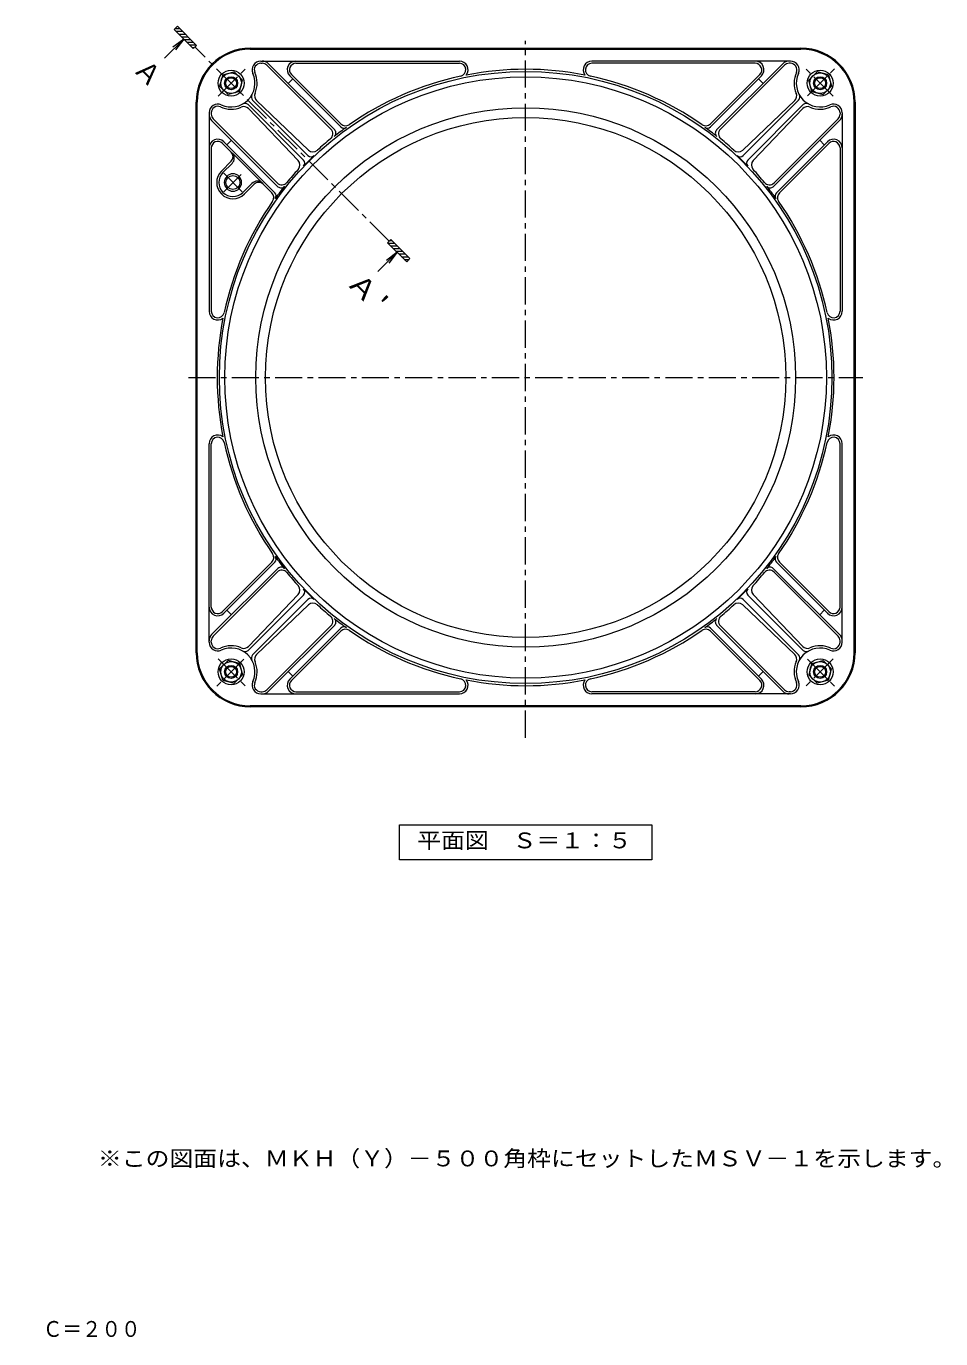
# Model space of a CAD drawing. Units: millimetres, scale not verified. Extents: x -785 to 902, y -681 to 593.
# Drawn here: x 58 to 902, y -681 to 530 of the extents above; entities that cross this region are included whole.
import ezdxf
from ezdxf.enums import TextEntityAlignment as Align

# ---------------------------------------------------------------- set-up
doc = ezdxf.new("R2010")
doc.units = ezdxf.units.MM
doc.header["$LTSCALE"] = 5
doc.linetypes.add('CHAIN1', pattern=[8, 5, -1, 1, -1])
for name, color, linetype, lineweight in [('1-4', 7, 'Continuous', 9), ('2-0', 4, 'Continuous', 9), ('2-1', 2, 'Continuous', 9), ('2-3', 4, 'Continuous', 9), ('2-4', 7, 'Continuous', 9)]:
    doc.layers.add(name, color=color, linetype=linetype, lineweight=lineweight)
doc.layers.add('1-5', color=6, linetype='Continuous')
doc.styles.add('ＭＳ ゴシック', font='')
doc.styles.get('ＭＳ ゴシック').set_extended_font_data('MS Gothic')

msp = doc.modelspace()

# ---------------------------------------------------------------- linework, layer by layer
at = {"layer": '2-0'}
for p, q in [((239.498, 485.569), (236.659, 474.973)), ((798.339, 485.569), (801.179, 474.973)), ((236.659, 474.973), (244.388, 467.244)), ((254.984, 470.083), (257.823, 480.679)), ((782.854, 470.083), (780.015, 480.679)), ((801.179, 474.973), (793.45, 467.244)), ((254.984, 470.083), (244.388, 467.244)), ((782.854, 470.083), (793.45, 467.244)), ((236.659, -62.676), (244.388, -54.947)), ((254.984, -57.786), (244.388, -54.947)), ((254.984, -57.786), (257.823, -68.382)), ((782.854, -57.786), (780.015, -68.382)), ((782.854, -57.786), (793.45, -54.947)), ((801.179, -62.676), (793.45, -54.947)), ((239.498, -73.272), (236.659, -62.676)), ((798.339, -73.272), (801.179, -62.676))]:
    msp.add_line(p, q, dxfattribs=at)
for points in [[(239.498, 485.569), (250.094, 488.408), (257.823, 480.679)], [(798.339, 485.569), (787.744, 488.408), (780.015, 480.679)], [(239.498, -73.272), (250.094, -76.111), (257.823, -68.382)], [(798.339, -73.272), (787.744, -76.111), (780.015, -68.382)]]:
    msp.add_lwpolyline(points, dxfattribs=at)
for centre, radius in [((247.255, 477.812), 9.5), ((790.583, 477.812), 9.5), ((247.241, 477.826), 6), ((247.241, 477.826), 5.053), ((790.597, 477.826), 6), ((790.597, 477.826), 5.053), ((247.255, -65.515), 9.5), ((247.241, -65.529), 6), ((247.241, -65.529), 5.053), ((790.583, -65.515), 9.5), ((790.597, -65.529), 6), ((790.597, -65.529), 5.053)]:
    msp.add_circle(centre, radius, dxfattribs=at)
at = {"layer": '2-1', "linetype": 'CHAIN1'}
for p, q in [((393.007, 332.061), (213.851, 511.216)), ((518.919, -126.314), (518.919, 516.984)), ((235.306, 465.891), (260.581, 491.166)), ((802.532, 465.891), (777.257, 491.166)), ((779.001, 466.231), (804.727, 491.957)), ((240.434, 394.634), (257.404, 377.663)), ((256.43, 393.66), (240.434, 377.663)), ((207.852, 206.149), (829.986, 206.149)), ((258.837, -53.933), (233.111, -79.66)), ((235.306, -53.594), (260.581, -78.868)), ((802.532, -53.594), (777.257, -78.868)), ((779.001, -53.933), (804.727, -79.66))]:
    msp.add_line(p, q, dxfattribs=at)
at = {"layer": '2-1'}
for p, q in [((264.919, 510.149), (772.919, 510.149)), ((264.919, 509.149), (772.919, 509.149)), ((274.594, 498.149), (457.81, 498.149)), ((763.244, 498.149), (580.028, 498.149)), ((274.594, 496.149), (275.931, 496.149)), ((280.174, 494.391), (339.279, 435.286)), ((281.588, 495.806), (342.776, 434.617)), ((302.801, 485.906), (348.514, 440.193)), ((307.044, 496.149), (457.81, 496.149)), ((730.794, 496.149), (580.028, 496.149)), ((735.037, 485.906), (689.324, 440.193)), ((756.25, 495.806), (695.061, 434.617)), ((757.664, 494.391), (698.558, 435.286)), ((763.244, 496.149), (761.907, 496.149)), ((304.189, 481.69), (299.946, 477.447)), ((301.387, 484.492), (348.408, 437.471)), ((736.451, 484.492), (689.43, 437.471)), ((733.649, 481.69), (737.891, 477.447)), ((267.068, 462.242), (318.161, 411.149)), ((270.71, 461.732), (318.661, 416.107)), ((767.128, 461.732), (719.176, 416.107)), ((770.769, 462.242), (719.677, 411.149)), ((214.919, -47.851), (214.919, 460.149)), ((215.919, -47.851), (215.919, 460.149)), ((226.919, 450.474), (226.919, 267.257)), ((228.919, 450.474), (228.919, 449.136)), ((262.826, 457.999), (313.918, 406.907)), ((263.336, 454.358), (308.961, 406.406)), ((775.012, 457.999), (723.919, 406.907)), ((774.502, 454.358), (728.877, 406.406)), ((808.919, 450.474), (808.919, 449.136)), ((810.919, 450.474), (810.919, 267.257)), ((821.919, -47.851), (821.919, 460.149)), ((822.919, 460.149), (822.919, -47.851)), ((229.262, 443.48), (290.45, 382.291)), ((230.676, 444.894), (289.782, 385.788)), ((808.576, 443.48), (747.387, 382.291)), ((807.162, 444.894), (748.056, 385.788)), ((243.378, 420.879), (247.62, 425.121)), ((794.46, 420.879), (790.217, 425.121)), ((228.919, 418.024), (228.919, 267.257)), ((238.161, 423.267), (247.25, 414.178)), ((240.576, 423.681), (287.597, 376.66)), ((248.099, 413.612), (276.383, 385.328)), ((797.262, 423.681), (750.241, 376.66)), ((798.676, 422.267), (752.963, 376.553)), ((808.919, 418.024), (808.919, 267.257)), ((247.25, 405.693), (238.312, 396.755)), ((248.098, 403.713), (239.726, 395.341)), ((266.483, 385.328), (258.111, 376.956)), ((268.463, 384.48), (259.525, 375.542)), ((276.949, 384.48), (284.875, 376.553)), ((226.919, -38.177), (226.919, 145.04)), ((228.919, -5.727), (228.919, 145.04)), ((808.919, -5.727), (808.919, 145.04)), ((810.919, -38.177), (810.919, 145.04)), ((229.262, -31.182), (290.45, 30.006)), ((230.676, -32.596), (289.782, 26.509)), ((239.161, -9.969), (284.875, 35.744)), ((240.576, -11.383), (287.597, 35.637)), ((808.576, -31.182), (747.387, 30.006)), ((807.162, -32.596), (748.056, 26.509)), ((797.262, -11.383), (750.241, 35.637)), ((798.676, -9.969), (752.963, 35.744)), ((262.826, -45.702), (313.918, 5.391)), ((263.336, -42.061), (308.961, 5.891)), ((267.068, -49.944), (318.161, 1.148)), ((770.769, -49.944), (719.677, 1.148)), ((775.012, -45.702), (723.919, 5.391)), ((774.502, -42.061), (728.877, 5.891)), ((243.378, -8.581), (247.62, -12.824)), ((270.71, -49.435), (318.661, -3.81)), ((767.128, -49.435), (719.176, -3.81)), ((794.46, -8.581), (790.217, -12.824)), ((280.174, -82.094), (339.279, -22.988)), ((281.588, -83.508), (342.776, -22.32)), ((756.25, -83.508), (695.061, -22.32)), ((757.664, -82.094), (698.558, -22.988)), ((301.387, -72.195), (348.408, -25.174)), ((302.801, -73.609), (348.514, -27.895)), ((735.037, -73.609), (689.324, -27.895)), ((736.451, -72.195), (689.43, -25.174)), ((228.919, -38.177), (228.919, -36.839)), ((808.919, -38.177), (808.919, -36.839)), ((304.189, -69.392), (299.946, -65.15)), ((733.649, -69.392), (737.891, -65.15)), ((274.594, -83.851), (275.931, -83.851)), ((307.044, -83.851), (457.81, -83.851)), ((730.794, -83.851), (580.028, -83.851)), ((763.244, -83.851), (761.907, -83.851)), ((772.919, -96.851), (264.919, -96.851)), ((274.594, -85.851), (457.81, -85.851)), ((763.244, -85.851), (580.028, -85.851)), ((772.919, -97.851), (264.919, -97.851))]:
    msp.add_line(p, q, dxfattribs=at)
at = {"layer": '2-1', "color": 6, "lineweight": 5}
for centre in [(247.241, 477.826), (790.597, 477.826), (247.241, -65.529), (790.597, -65.529)]:
    msp.add_circle(centre, 12, dxfattribs=at)
at = {"layer": '2-1'}
for centre, radius in [((518.919, 206.149), 282.5), ((518.919, 206.149), 277.5), ((248.919, 386.149), 6.5)]:
    msp.add_circle(centre, radius, dxfattribs=at)
for centre, radius, start, end in [((264.919, 460.149), 50, 90, 180), ((264.919, 460.149), 49, 90, 180), ((772.919, 460.149), 50, 0, 90), ((772.919, 460.149), 49, 0, 90), ((274.594, 490.149), 8, 90, 204.2516), ((275.931, 490.149), 8, 45, 90), ((307.044, 490.149), 8, 90, 224.9995), ((457.81, 490.149), 8, 323.02861, 90), ((580.028, 490.149), 8, 90, 216.97139), ((730.794, 490.149), 8, 315.0005, 90), ((761.907, 490.149), 8, 90, 135), ((763.244, 490.149), 8, 335.7484, 90), ((247.241, 477.826), 22, 245.74872, 24.25128), ((274.594, 490.149), 6, 90, 204.25169), ((247.241, 477.826), 24, 336.94653, 24.25128), ((275.931, 490.149), 6, 44.99933, 90), ((307.044, 490.149), 6, 90, 224.99933), ((457.81, 490.149), 6, 282.1434, 90), ((518.919, 206.149), 284.5, 78.91133, 101.08867), ((580.028, 490.149), 6, 90, 257.8566), ((730.794, 490.149), 6, 315.00067, 90), ((761.907, 490.149), 6, 90, 135.00067), ((763.244, 490.149), 6, 335.74831, 90), ((790.596, 477.826), 24, 155.74872, 203.05347), ((790.596, 477.826), 22, 155.74872, 294.25128), ((518.919, 206.149), 284.5, 102.14328, 124.88884), ((518.919, 206.149), 284.5, 55.11116, 77.85672), ((269.897, 465.07), 4, 150.61852, 225), ((274.846, 466.079), 6, 156.94704, 226.42468), ((762.992, 466.079), 6, 313.57532, 23.05296), ((767.941, 465.07), 4, 315, 29.38148), ((234.919, 450.474), 8, 65.7484, 180), ((234.919, 449.136), 8, 180, 224.9995), ((234.919, 450.474), 6, 65.74831, 180), ((234.919, 449.136), 6, 180, 224.99933), ((247.241, 477.826), 24, 245.74872, 293.05347), ((258.989, 450.222), 6, 43.57532, 113.05296), ((259.997, 455.171), 4, 45, 119.3808), ((778.849, 450.222), 6, 66.94704, 136.42468), ((777.84, 455.171), 4, 60.6192, 135), ((790.596, 477.826), 24, 246.94653, 294.25128), ((802.919, 450.474), 8, 0, 114.2516), ((802.919, 450.474), 6, 0, 114.25169), ((802.919, 449.136), 6, 315.00067, 0), ((802.919, 449.136), 8, 315.0005, 0), ((518.919, 206.149), 284, 125.60767, 128.42043), ((351.236, 440.299), 4, 225, 305.60797), ((352.757, 444.435), 6, 225, 304.88876), ((685.081, 444.435), 6, 235.11124, 315), ((686.602, 440.299), 4, 234.39203, 315), ((518.919, 206.149), 284, 51.57957, 54.39233), ((234.919, 418.024), 8, 45.0005, 180), ((234.919, 418.024), 6, 45.00067, 180), ((518.919, 206.149), 284.5, 129.27075, 132.46324), ((335.036, 431.043), 6, 309.27077, 44.99933), ((339.948, 431.789), 4, 308.42062, 45), ((697.89, 431.789), 4, 135, 231.57938), ((702.801, 431.043), 6, 135.00067, 230.72923), ((518.919, 206.149), 284.5, 47.53676, 50.72925), ((802.919, 418.024), 8, 0, 134.9995), ((802.919, 418.024), 6, 0, 134.99933), ((243.007, 409.936), 6, 315, 44.99933), ((243.149, 408.663), 7, 314.99942, 45), ((322.797, 420.454), 6, 226.42404, 312.46318), ((715.04, 420.454), 6, 227.53682, 313.57596), ((304.614, 402.27), 6, 317.53682, 43.57596), ((311.09, 404.078), 4, 316.39728, 45), ((518.919, 206.149), 283, 133.6024, 136.39761), ((320.989, 413.978), 4, 225.00101, 313.60175), ((716.848, 413.978), 4, 226.39825, 314.99899), ((518.919, 206.149), 283, 43.60239, 46.3976), ((726.748, 404.078), 4, 135, 223.60272), ((733.224, 402.27), 6, 136.42404, 222.46318), ((248.919, 386.149), 15, 135, 315), ((248.919, 386.149), 13, 135, 315), ((248.919, 386.149), 8, 135.00015, 135), ((518.919, 206.149), 284.5, 137.53676, 140.72923), ((518.919, 206.149), 284.5, 39.27077, 42.46324), ((271.433, 380.378), 7, 45, 134.99942), ((272.706, 380.237), 6, 44.99933, 135), ((280.632, 372.311), 6, 325.11124, 45), ((284.768, 373.831), 4, 324.39203, 45), ((518.919, 206.149), 284, 141.57957, 144.39233), ((294.024, 390.031), 6, 225.00067, 320.72923), ((293.279, 385.12), 4, 225, 321.57938), ((743.813, 390.031), 6, 219.27077, 314.99933), ((518.919, 206.149), 284, 35.60767, 38.42043), ((744.559, 385.12), 4, 218.42062, 315), ((753.069, 373.831), 4, 135, 215.60797), ((757.205, 372.311), 6, 135, 214.88876), ((518.919, 206.149), 284.5, 145.11115, 167.85672), ((518.919, 206.149), 284.5, 12.14328, 34.88885), ((234.919, 267.257), 8, 180, 306.97118), ((234.919, 267.257), 6, 180, 347.8566), ((802.919, 267.257), 6, 192.1434, 0), ((802.919, 267.257), 8, 233.02882, 0), ((518.919, 206.149), 284.5, 168.91135, 191.08865), ((518.919, 206.149), 284.5, 348.91135, 11.08865), ((234.919, 145.04), 8, 53.02882, 180), ((234.919, 145.04), 6, 12.1434, 180), ((518.919, 206.149), 284.5, 192.14328, 214.88885), ((518.919, 206.149), 284.5, 325.11115, 347.85672), ((802.919, 145.04), 6, 0, 167.8566), ((802.919, 145.04), 8, 0, 126.97118), ((280.632, 39.987), 6, 315, 34.88876), ((284.768, 38.466), 4, 315, 35.60797), ((518.919, 206.149), 284, 215.60767, 218.42043), ((518.919, 206.149), 284, 321.57957, 324.39233), ((753.069, 38.466), 4, 144.39203, 225), ((757.205, 39.987), 6, 145.11124, 225), ((294.024, 22.266), 6, 39.27077, 134.99933), ((293.279, 27.178), 4, 38.42062, 135), ((518.919, 206.149), 284.5, 219.27077, 222.46324), ((518.919, 206.149), 284.5, 317.53676, 320.72923), ((743.813, 22.266), 6, 45.00067, 140.72923), ((744.559, 27.178), 4, 45, 141.57938), ((304.614, 10.027), 6, 316.42404, 42.46318), ((733.224, 10.027), 6, 137.53682, 223.57596), ((311.09, 8.219), 4, 315, 43.60272), ((518.919, 206.149), 283, 223.60239, 226.3976), ((320.989, -1.68), 4, 46.39825, 134.99899), ((716.848, -1.68), 4, 45.00101, 133.60175), ((518.919, 206.149), 283, 313.6024, 316.39761), ((726.748, 8.219), 4, 136.39728, 225), ((234.919, -5.727), 8, 180, 314.9995), ((234.919, -5.727), 6, 180, 314.99933), ((322.797, -8.156), 6, 47.53682, 133.57596), ((518.919, 206.149), 284.5, 227.53676, 230.72925), ((518.919, 206.149), 284.5, 309.27075, 312.46324), ((715.04, -8.156), 6, 46.42404, 132.46318), ((802.919, -5.727), 8, 225.0005, 0), ((802.919, -5.727), 6, 225.00067, 0), ((335.036, -18.746), 6, 315.00067, 50.72923), ((339.948, -19.491), 4, 315, 51.57938), ((518.919, 206.149), 284, 231.57957, 234.39233), ((351.236, -28.002), 4, 54.39203, 135), ((518.919, 206.149), 284, 305.60767, 308.42043), ((686.602, -28.002), 4, 45, 125.60797), ((697.89, -19.491), 4, 128.42062, 225), ((702.801, -18.746), 6, 129.27077, 224.99933), ((234.919, -36.839), 8, 135.0005, 180), ((234.919, -36.839), 6, 135.00067, 180), ((352.757, -32.138), 6, 55.11124, 135), ((518.919, 206.149), 284.5, 235.11116, 257.85672), ((518.919, 206.149), 284.5, 282.14328, 304.88884), ((685.081, -32.138), 6, 45, 124.88876), ((802.919, -36.839), 6, 0, 44.99933), ((802.919, -36.839), 8, 0, 44.9995), ((264.919, -47.851), 50, 180, 270), ((264.919, -47.851), 49, 180, 270), ((234.919, -38.177), 8, 180, 294.2516), ((234.919, -38.177), 6, 180, 294.25169), ((247.241, -65.529), 24, 66.94653, 114.25128), ((247.241, -65.529), 22, 335.74872, 114.25128), ((258.989, -37.925), 6, 246.94704, 316.42468), ((259.997, -42.873), 4, 240.6192, 315), ((790.596, -65.529), 22, 65.74872, 204.25128), ((772.919, -47.851), 50, 270, 0), ((772.919, -47.851), 49, 270, 0), ((778.849, -37.925), 6, 223.57532, 293.05296), ((777.84, -42.873), 4, 225, 299.3808), ((790.596, -65.529), 24, 65.74872, 113.05347), ((802.919, -38.177), 8, 245.7484, 0), ((802.919, -38.177), 6, 245.74831, 0), ((269.897, -52.773), 4, 135, 209.38148), ((274.846, -53.781), 6, 133.57532, 203.05296), ((247.241, -65.529), 24, 335.74872, 23.05347), ((790.596, -65.529), 24, 156.94653, 204.25128), ((762.992, -53.781), 6, 336.94704, 46.42468), ((767.941, -52.773), 4, 330.61852, 45), ((307.044, -77.851), 8, 135.0005, 270), ((457.81, -77.851), 6, 270, 77.8566), ((580.028, -77.851), 6, 102.1434, 270), ((730.794, -77.851), 8, 270, 44.9995), ((274.594, -77.851), 8, 155.7484, 270), ((274.594, -77.851), 6, 155.74831, 270), ((275.931, -77.851), 6, 270, 315.00067), ((275.931, -77.851), 8, 270, 315), ((307.044, -77.851), 6, 135.00067, 270), ((457.81, -77.851), 8, 270, 36.97139), ((518.919, 206.149), 284.5, 258.91135, 281.08867), ((580.028, -77.851), 8, 143.0289, 270), ((730.794, -77.851), 6, 270, 44.99933), ((761.907, -77.851), 8, 225, 270), ((761.907, -77.851), 6, 224.99933, 270), ((763.244, -77.851), 8, 270, 24.2516), ((763.244, -77.851), 6, 270, 24.25169)]:
    msp.add_arc(centre, radius, start, end, dxfattribs=at)
at = {"layer": '2-3'}
for radius in [249, 240]:
    msp.add_circle((518.919, 206.149), radius, dxfattribs=at)
at = {"layer": '2-4'}
for p, q in [((197.647, 530.367), (194.7, 527.421)), ((212.378, 509.743), (194.7, 527.421)), ((195.467, 528.187), (199.826, 528.187)), ((196.434, 525.687), (202.327, 525.687)), ((215.324, 512.69), (197.647, 530.367)), ((198.934, 523.187), (204.827, 523.187)), ((203.539, 518.582), (185.861, 500.905)), ((203.539, 518.582), (193.622, 510.973)), ((203.539, 518.582), (195.93, 508.665)), ((201.434, 520.687), (207.327, 520.687)), ((203.934, 518.187), (209.826, 518.187)), ((206.434, 515.687), (212.327, 515.687)), ((208.934, 513.187), (214.827, 513.187)), ((211.434, 510.687), (213.322, 510.687)), ((212.378, 509.743), (215.324, 512.69)), ((394.48, 333.534), (391.534, 330.588)), ((409.211, 312.91), (391.534, 330.588)), ((391.963, 330.158), (397.856, 330.158)), ((393.604, 332.658), (395.356, 332.658)), ((394.463, 327.658), (400.356, 327.658)), ((412.158, 315.856), (394.48, 333.534)), ((400.373, 321.749), (382.695, 304.071)), ((400.373, 321.749), (390.456, 314.139)), ((400.373, 321.749), (392.763, 311.832)), ((396.964, 325.158), (402.856, 325.158)), ((399.464, 322.658), (405.356, 322.658)), ((401.964, 320.158), (407.856, 320.158)), ((404.463, 317.658), (410.356, 317.658)), ((406.964, 315.158), (411.459, 315.158)), ((409.211, 312.91), (412.158, 315.856))]:
    msp.add_line(p, q, dxfattribs=at)
at = {"layer": '2-4', "color": 2}
msp.add_lwpolyline([(402.487, -239.098), (402.487, -206.598), (635.35, -206.598), (635.35, -239.098)], close=True, dxfattribs=at)

# ---------------------------------------------------------------- texts
at = {"layer": '1-4', "color": 2, "style": 'ＭＳ ゴシック', "width": 1.1}
msp.add_text('※この図面は、ＭＫＨ（Ｙ）－５００角枠にセットしたＭＳＶ－１を示します。', height=14.66, dxfattribs=at).set_placement((124.351, -526.419), align=Align.BOTTOM_LEFT)
at = {"layer": '1-5', "style": 'ＭＳ ゴシック', "width": 0.9}
msp.add_text('打込型マンホール鉄蓋用\u3000サポートＶ\u3000ＭＳＶ－１－５００\u3000\u3000Ｃ＝２００', height=14.66, dxfattribs=at).set_placement((-448.225, -683.811), align=Align.BOTTOM_LEFT)
at = {"layer": '2-4', "color": 3, "style": 'ＭＳ ゴシック'}
msp.add_text('Ａ', height=18.33, rotation=315, dxfattribs=at).set_placement((151.721, 486.062), align=Align.BOTTOM_LEFT)
at = {"layer": '2-4', "color": 3, "style": 'ＭＳ ゴシック', "width": 1.15}
msp.add_text("Ａ'", height=18.33, rotation=315, dxfattribs=at).set_placement((348.554, 289.228), align=Align.BOTTOM_LEFT)
at = {"layer": '2-4', "color": 2, "style": 'ＭＳ ゴシック', "width": 1.1}
msp.add_text('平面図\u3000Ｓ＝１：５', height=14.66, dxfattribs=at).set_placement((418.919, -232.848), align=Align.BOTTOM_LEFT)

doc.saveas('drawing.dxf')
